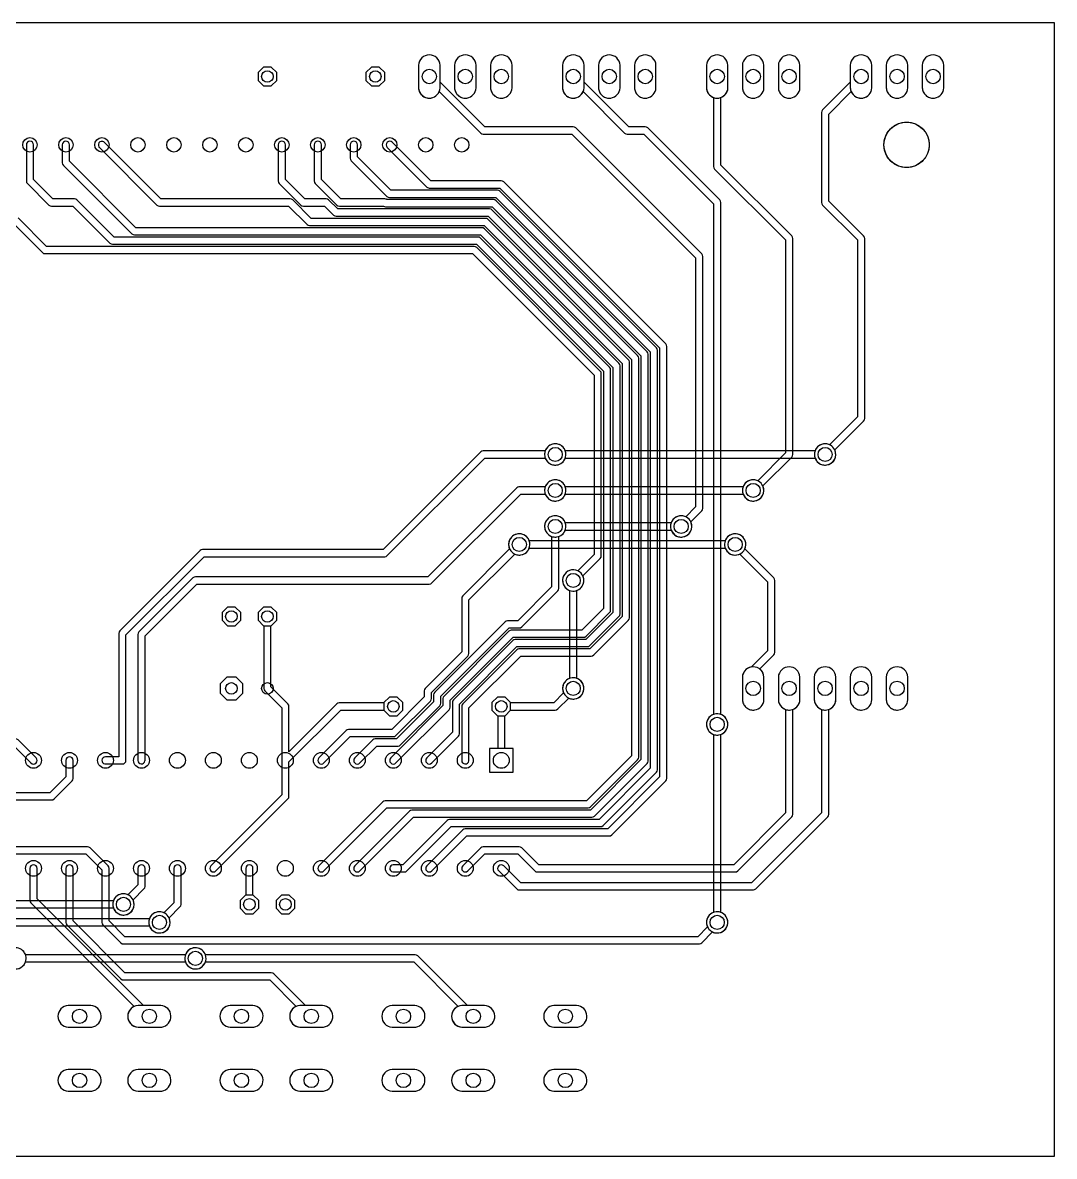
# Model space of a CAD drawing. Header units: millimetres. Extents: x -10 to 100, y 0 to 80.
# Drawn here: x 27.2 to 100, y 0 to 80 of the extents above; entities that cross this region are included whole.
import ezdxf

# ---------------------------------------------------------------- set-up
doc = ezdxf.new("R2010")
doc.units = ezdxf.units.MM

msp = doc.modelspace()

# ---------------------------------------------------------------- linework, layer by layer
at = {"layer": '16_copper'}
for points in [[(73.77, 43.707, 0.502893), (74.339, 44.77), (75.11, 45.54, 0.198912), (75.184, 45.72), (75.184, 63.5, 0.198912), (75.11, 63.68), (66.22, 72.57, 0.198912), (66.04, 72.644), (59.795, 72.644), (56.642, 75.797), (56.642, 76.999, 0.95208), (55.118, 76.999), (55.118, 75.401, 0.796397), (56.581, 75.14), (59.51, 72.21, 0.198912), (59.69, 72.136), (65.935, 72.136), (74.676, 63.395), (74.676, 45.825), (73.98, 45.129), (73.913, 45.157), (73.842, 45.178), (73.77, 45.193), (73.697, 45.2), (73.623, 45.2), (73.55, 45.193), (73.478, 45.178), (73.407, 45.157), (73.339, 45.129), (73.274, 45.094), (73.213, 45.053), (73.156, 45.006), (73.104, 44.954), (73.057, 44.897), (73.016, 44.836), (72.981, 44.771), (72.953, 44.703), (72.932, 44.632), (72.917, 44.56), (72.91, 44.487), (72.91, 44.413), (72.917, 44.34), (72.932, 44.268), (72.953, 44.197), (72.981, 44.129), (73.016, 44.064), (73.057, 44.003), (73.104, 43.946), (73.156, 43.894), (73.213, 43.847), (73.274, 43.806), (73.339, 43.771), (73.407, 43.743), (73.478, 43.722), (73.55, 43.707), (73.623, 43.7), (73.697, 43.7)], [(58.532, 74.683, 0.357806), (59.182, 75.401), (59.182, 76.999, 0.95208), (57.658, 76.999), (57.658, 75.401), (57.665, 75.326), (57.68, 75.253), (57.702, 75.181), (57.73, 75.112), (57.766, 75.046), (57.807, 74.984), (57.855, 74.926), (57.908, 74.873), (57.966, 74.825), (58.028, 74.784), (58.094, 74.748), (58.163, 74.72), (58.235, 74.698), (58.308, 74.683), (58.383, 74.676), (58.457, 74.676)], [(61.072, 74.683, 0.357806), (61.722, 75.401), (61.722, 76.999, 0.95208), (60.198, 76.999), (60.198, 75.401), (60.205, 75.326), (60.22, 75.253), (60.242, 75.181), (60.27, 75.112), (60.306, 75.046), (60.347, 74.984), (60.395, 74.926), (60.448, 74.873), (60.506, 74.825), (60.568, 74.784), (60.634, 74.748), (60.703, 74.72), (60.775, 74.698), (60.848, 74.683), (60.923, 74.676), (60.997, 74.676)], [(76.31, 29.737, 0.779812), (76.454, 31.187), (76.454, 67.31, 0.198912), (76.38, 67.49), (71.3, 72.57, 0.198912), (71.12, 72.644), (69.955, 72.644), (66.802, 75.797), (66.802, 76.999, 0.95208), (65.278, 76.999), (65.278, 75.401, 0.796397), (66.741, 75.14), (69.67, 72.21, 0.198912), (69.85, 72.136), (71.015, 72.136), (75.946, 67.205), (75.946, 31.187), (75.879, 31.159), (75.814, 31.124), (75.753, 31.083), (75.696, 31.036), (75.644, 30.984), (75.597, 30.927), (75.556, 30.866), (75.521, 30.801), (75.493, 30.733), (75.472, 30.662), (75.457, 30.59), (75.45, 30.517), (75.45, 30.443), (75.457, 30.37), (75.472, 30.298), (75.493, 30.227), (75.521, 30.159), (75.556, 30.094), (75.597, 30.033), (75.644, 29.976), (75.696, 29.924), (75.753, 29.877), (75.814, 29.836), (75.879, 29.801), (75.947, 29.773), (76.018, 29.752), (76.09, 29.737), (76.163, 29.73), (76.237, 29.73)], [(68.692, 74.683, 0.357806), (69.342, 75.401), (69.342, 76.999, 0.95208), (67.818, 76.999), (67.818, 75.401), (67.825, 75.326), (67.84, 75.253), (67.862, 75.181), (67.89, 75.112), (67.926, 75.046), (67.967, 74.984), (68.015, 74.926), (68.068, 74.873), (68.126, 74.825), (68.188, 74.784), (68.254, 74.748), (68.323, 74.72), (68.395, 74.698), (68.468, 74.683), (68.543, 74.676), (68.617, 74.676)], [(71.232, 74.683, 0.357806), (71.882, 75.401), (71.882, 76.999, 0.95208), (70.358, 76.999), (70.358, 75.401), (70.365, 75.326), (70.38, 75.253), (70.402, 75.181), (70.43, 75.112), (70.466, 75.046), (70.507, 74.984), (70.555, 74.926), (70.608, 74.873), (70.666, 74.825), (70.728, 74.784), (70.794, 74.748), (70.863, 74.72), (70.935, 74.698), (71.008, 74.683), (71.083, 74.676), (71.157, 74.676)], [(78.85, 46.247, 0.502893), (79.419, 47.31), (81.46, 49.35, 0.198912), (81.534, 49.53), (81.534, 64.77, 0.198912), (81.46, 64.95), (76.454, 69.955), (76.454, 74.719, 0.304475), (76.962, 75.401), (76.962, 76.999, 0.95208), (75.438, 76.999), (75.438, 75.401, 0.304475), (75.946, 74.719), (75.946, 69.85, 0.198912), (76.02, 69.67), (81.026, 64.665), (81.026, 49.635), (79.06, 47.669), (78.993, 47.697), (78.922, 47.718), (78.85, 47.733), (78.777, 47.74), (78.703, 47.74), (78.63, 47.733), (78.558, 47.718), (78.487, 47.697), (78.419, 47.669), (78.354, 47.634), (78.293, 47.593), (78.236, 47.546), (78.184, 47.494), (78.137, 47.437), (78.096, 47.376), (78.061, 47.311), (78.033, 47.243), (78.012, 47.172), (77.997, 47.1), (77.99, 47.027), (77.99, 46.953), (77.997, 46.88), (78.012, 46.808), (78.033, 46.737), (78.061, 46.669), (78.096, 46.604), (78.137, 46.543), (78.184, 46.486), (78.236, 46.434), (78.293, 46.387), (78.354, 46.346), (78.419, 46.311), (78.487, 46.283), (78.558, 46.262), (78.63, 46.247), (78.703, 46.24), (78.777, 46.24)], [(78.852, 74.683, 0.357806), (79.502, 75.401), (79.502, 76.999, 0.95208), (77.978, 76.999), (77.978, 75.401), (77.985, 75.326), (78, 75.253), (78.022, 75.181), (78.05, 75.112), (78.086, 75.046), (78.127, 74.984), (78.175, 74.926), (78.228, 74.873), (78.286, 74.825), (78.348, 74.784), (78.414, 74.748), (78.483, 74.72), (78.555, 74.698), (78.628, 74.683), (78.703, 74.676), (78.777, 74.676)], [(81.392, 74.683, 0.357806), (82.042, 75.401), (82.042, 76.999, 0.95208), (80.518, 76.999), (80.518, 75.401), (80.525, 75.326), (80.54, 75.253), (80.562, 75.181), (80.59, 75.112), (80.626, 75.046), (80.667, 74.984), (80.715, 74.926), (80.768, 74.873), (80.826, 74.825), (80.888, 74.784), (80.954, 74.748), (81.023, 74.72), (81.095, 74.698), (81.168, 74.683), (81.243, 74.676), (81.317, 74.676)], [(83.93, 48.787, 0.502893), (84.499, 49.85), (86.54, 51.89, 0.198912), (86.614, 52.07), (86.614, 64.77, 0.198912), (86.54, 64.95), (84.074, 67.415), (84.074, 73.555), (85.659, 75.14, 0.796397), (87.122, 75.401), (87.122, 76.999, 0.95208), (85.598, 76.999), (85.598, 75.797), (83.64, 73.84, 0.198912), (83.566, 73.66), (83.566, 67.31, 0.198912), (83.64, 67.13), (86.106, 64.665), (86.106, 52.175), (84.14, 50.209), (84.073, 50.237), (84.002, 50.258), (83.93, 50.273), (83.857, 50.28), (83.783, 50.28), (83.71, 50.273), (83.638, 50.258), (83.567, 50.237), (83.499, 50.209), (83.434, 50.174), (83.373, 50.133), (83.316, 50.086), (83.264, 50.034), (83.217, 49.977), (83.176, 49.916), (83.141, 49.851), (83.113, 49.783), (83.092, 49.712), (83.077, 49.64), (83.07, 49.567), (83.07, 49.493), (83.077, 49.42), (83.092, 49.348), (83.113, 49.277), (83.141, 49.209), (83.176, 49.144), (83.217, 49.083), (83.264, 49.026), (83.316, 48.974), (83.373, 48.927), (83.434, 48.886), (83.499, 48.851), (83.567, 48.823), (83.638, 48.802), (83.71, 48.787), (83.783, 48.78), (83.857, 48.78)], [(89.012, 74.683, 0.357806), (89.662, 75.401), (89.662, 76.999, 0.95208), (88.138, 76.999), (88.138, 75.401), (88.145, 75.326), (88.16, 75.253), (88.182, 75.181), (88.21, 75.112), (88.246, 75.046), (88.287, 74.984), (88.335, 74.926), (88.388, 74.873), (88.446, 74.825), (88.508, 74.784), (88.574, 74.748), (88.643, 74.72), (88.715, 74.698), (88.788, 74.683), (88.863, 74.676), (88.937, 74.676)], [(91.552, 74.683, 0.357806), (92.202, 75.401), (92.202, 76.999, 0.95208), (90.678, 76.999), (90.678, 75.401), (90.685, 75.326), (90.7, 75.253), (90.722, 75.181), (90.75, 75.112), (90.786, 75.046), (90.827, 74.984), (90.875, 74.926), (90.928, 74.873), (90.986, 74.825), (91.048, 74.784), (91.114, 74.748), (91.183, 74.72), (91.255, 74.698), (91.328, 74.683), (91.403, 74.676), (91.477, 74.676)], [(61.663, 37.133, 0.179039), (61.503, 37.06), (56.92, 32.477, 0.198912), (56.845, 32.297), (56.845, 31.804), (53.16, 28.12, 1), (53.52, 27.76), (57.279, 31.52, 0.198912), (57.353, 31.699), (57.353, 32.192), (61.788, 36.627), (66.763, 36.627, 0.198912), (66.943, 36.701), (68.607, 38.366, 0.198912), (68.682, 38.546), (68.682, 55.509, 0.198912), (68.607, 55.688), (59.498, 64.797, 0.198912), (59.319, 64.872), (33.624, 64.872), (31.006, 67.49, 0.198912), (30.826, 67.564), (29.315, 67.564), (27.944, 68.935), (27.944, 71.38, 1), (27.436, 71.38), (27.436, 68.83, 0.198912), (27.51, 68.65), (29.03, 67.13, 0.198912), (29.21, 67.056), (30.721, 67.056), (33.339, 64.438, 0.198912), (33.518, 64.364), (59.213, 64.364), (68.174, 55.403), (68.174, 38.651), (66.658, 37.135), (61.683, 37.135)], [(61.937, 36.473, 0.179039), (61.777, 36.4), (57.58, 32.203, 0.198912), (57.506, 32.024), (57.506, 29.925), (55.7, 28.12, 1), (56.06, 27.76), (57.939, 29.64, 0.198912), (58.014, 29.82), (58.014, 31.918), (62.062, 35.966), (67.036, 35.966, 0.198912), (67.216, 36.041), (69.268, 38.092, 0.198912), (69.342, 38.272), (69.342, 55.782, 0.198912), (69.268, 55.962), (59.772, 65.458, 0.198912), (59.592, 65.532), (35.167, 65.532), (30.484, 70.215), (30.484, 71.38, 1), (29.976, 71.38), (29.976, 70.11, 0.198912), (30.05, 69.93), (34.882, 65.098, 0.198912), (35.062, 65.024), (59.487, 65.024), (68.834, 55.677), (68.834, 38.377), (66.931, 36.474), (61.956, 36.474)], [(62.211, 35.812, 0.179039), (62.05, 35.74), (58.24, 31.93, 0.198912), (58.166, 31.75), (58.166, 27.94, 0.922843), (58.671, 27.899), (58.674, 27.94), (58.674, 31.645), (62.335, 35.306), (67.31, 35.306, 0.198912), (67.49, 35.38), (69.928, 37.819, 0.198912), (70.002, 37.998), (70.002, 56.056, 0.198912), (69.928, 56.235), (60.045, 66.118, 0.198912), (59.866, 66.192), (47.533, 66.192), (46.236, 67.49, 0.198912), (46.056, 67.564), (36.935, 67.564), (32.984, 71.515, 0.976074), (32.554, 71.239), (32.564, 71.221, 0.040124), (32.59, 71.19), (36.65, 67.13, 0.198912), (36.83, 67.056), (45.951, 67.056), (47.248, 65.759, 0.198912), (47.428, 65.684), (59.761, 65.684), (69.494, 55.951), (69.494, 38.104), (67.205, 35.814), (62.23, 35.814)], [(52.762, 25.094, 0.179039), (52.602, 25.021), (48.08, 20.5, 1), (48.44, 20.14), (52.886, 24.587), (67.087, 24.587, 0.198912), (67.267, 24.662), (70.588, 27.983, 0.198912), (70.663, 28.163), (70.663, 56.329, 0.198912), (70.588, 56.509), (60.319, 66.778, 0.198912), (60.139, 66.853), (49.412, 66.853), (48.776, 67.49, 0.198912), (48.596, 67.564), (47.095, 67.564), (45.724, 68.935), (45.724, 71.38, 1), (45.216, 71.38), (45.216, 68.83, 0.198912), (45.29, 68.65), (46.81, 67.13, 0.198912), (46.99, 67.056), (48.491, 67.056), (49.128, 66.419, 0.198912), (49.307, 66.345), (60.034, 66.345), (70.155, 56.224), (70.155, 28.268), (66.982, 25.095), (52.781, 25.095)], [(54.641, 24.433, 0.179039), (54.481, 24.36), (50.62, 20.5, 1), (50.98, 20.14), (54.766, 23.927), (67.361, 23.927, 0.198912), (67.54, 24.001), (71.249, 27.71, 0.198912), (71.323, 27.889), (71.323, 56.603, 0.198912), (71.249, 56.783), (60.593, 67.439, 0.198912), (60.413, 67.513), (52.894, 67.513, 0.020245), (52.875, 67.526), (52.858, 67.536, 0.119113), (52.742, 67.564), (49.635, 67.564), (48.264, 68.935), (48.264, 71.38, 1), (47.756, 71.38), (47.756, 68.83, 0.198912), (47.83, 68.65), (49.35, 67.13, 0.198912), (49.53, 67.056), (52.641, 67.056, 0.161997), (52.793, 67.005), (60.308, 67.005), (70.815, 56.498), (70.815, 27.994), (67.256, 24.435), (54.661, 24.435)], [(57.301, 23.773, 0.179039), (57.141, 23.7), (54.015, 20.574), (53.34, 20.574, 0.922843), (53.299, 20.069), (53.34, 20.066), (54.12, 20.066, 0.198912), (54.299, 20.14), (57.425, 23.266), (67.97, 23.266, 0.198912), (68.15, 23.341), (71.909, 27.1, 0.198912), (71.984, 27.28), (71.984, 56.876, 0.198912), (71.909, 57.056), (60.866, 68.099, 0.198912), (60.686, 68.174), (53.172, 68.174), (50.804, 70.541), (50.804, 71.38, 1), (50.296, 71.38), (50.296, 70.436, 0.198912), (50.37, 70.256), (52.887, 67.74, 0.198912), (53.066, 67.666), (60.581, 67.666), (71.476, 56.771), (71.476, 27.385), (67.865, 23.774), (57.32, 23.774)], [(58.401, 23.112, 0.179039), (58.24, 23.04), (55.7, 20.5, 1), (56.06, 20.14), (58.525, 22.606), (68.58, 22.606, 0.198912), (68.76, 22.68), (72.57, 26.49, 0.198912), (72.644, 26.67), (72.644, 57.15, 0.198912), (72.57, 57.33), (61.14, 68.76, 0.198912), (60.96, 68.834), (55.995, 68.834), (53.27, 71.56, 1), (52.91, 71.2), (55.666, 68.445, 0.257785), (55.88, 68.326), (60.855, 68.326), (72.136, 57.045), (72.136, 26.775), (68.475, 23.114), (58.42, 23.114)], [(59.671, 49.782, 0.179039), (59.51, 49.71), (52.625, 42.824), (39.878, 42.824, 0.198912), (39.698, 42.75), (34.034, 37.086, 0.198912), (33.96, 36.906), (33.96, 28.194), (33.02, 28.194, 0.922843), (32.979, 27.689), (33.02, 27.686), (34.214, 27.686, 0.414214), (34.468, 27.94), (34.468, 36.801), (39.983, 42.316), (52.73, 42.316, 0.198912), (52.91, 42.391), (59.795, 49.276), (64.063, 49.276, 0.99926), (65.477, 49.783), (65.449, 49.851, 0.667644), (64.063, 49.784), (59.69, 49.784)], [(62.211, 47.242, 0.179039), (62.05, 47.17), (55.775, 40.894), (39.37, 40.894, 0.198912), (39.19, 40.82), (35.38, 37.01, 0.198912), (35.306, 36.83), (35.306, 27.94, 0.922843), (35.811, 27.899), (35.814, 27.94), (35.814, 36.725), (39.475, 40.386), (55.88, 40.386, 0.198912), (56.06, 40.46), (62.335, 46.736), (64.063, 46.736, 0.99926), (65.477, 47.243), (65.449, 47.311, 0.667644), (64.063, 47.244), (62.23, 47.244)], [(61.39, 37.794, 0.179039), (61.23, 37.721), (56.259, 32.75, 0.198912), (56.185, 32.571), (56.185, 32.078), (53.571, 29.464), (52.07, 29.464, 0.198912), (51.89, 29.39), (50.62, 28.12, 1), (50.98, 27.76), (52.175, 28.956), (53.676, 28.956, 0.198912), (53.856, 29.03), (56.618, 31.793, 0.198912), (56.693, 31.973), (56.693, 32.465), (61.515, 37.287), (62.23, 37.287, 0.198912), (62.41, 37.362), (64.95, 39.902, 0.198912), (65.024, 40.081), (65.024, 43.743, 0.99926), (64.517, 45.157), (64.449, 45.129, 0.667644), (64.516, 43.743), (64.516, 40.186), (62.125, 37.795), (61.409, 37.795)], [(50.171, 30.123, 0.179039), (50.011, 30.05), (48.08, 28.12, 1), (48.44, 27.76), (50.296, 29.616), (53.34, 29.616, 0.198912), (53.52, 29.691), (55.958, 32.129, 0.198912), (56.032, 32.309), (56.032, 32.739), (58.6, 35.306, 0.198912), (58.674, 35.486), (58.674, 39.265), (61.91, 42.501, 0.999258), (62.551, 43.859), (62.483, 43.887, 0.667642), (61.551, 42.86), (58.24, 39.55, 0.198912), (58.166, 39.37), (58.166, 35.591), (55.599, 33.024, 0.198912), (55.524, 32.844), (55.524, 32.414), (53.235, 30.124), (50.19, 30.124)], [(78.852, 31.503, 0.357806), (79.502, 32.221), (79.502, 33.819, 0.222231), (79.2, 34.39), (80.19, 35.38, 0.198912), (80.264, 35.56), (80.264, 40.64, 0.198912), (80.19, 40.82), (78.149, 42.86, 0.999258), (76.791, 43.501), (76.763, 43.433, 0.667642), (77.79, 42.501), (79.756, 40.535), (79.756, 35.665), (78.627, 34.537), (78.555, 34.522, 0.330355), (77.978, 33.819), (77.978, 32.221), (77.985, 32.146), (78, 32.073), (78.022, 32.001), (78.05, 31.932), (78.086, 31.866), (78.127, 31.804), (78.175, 31.746), (78.228, 31.693), (78.286, 31.645), (78.348, 31.604), (78.414, 31.568), (78.483, 31.54), (78.555, 31.518), (78.628, 31.503), (78.703, 31.496), (78.777, 31.496)], [(49.511, 32.002, 0.179039), (49.35, 31.93), (45.974, 28.553), (45.974, 31.75, 0.198912), (45.9, 31.93), (44.704, 33.125), (44.704, 37.44), (44.724, 37.44), (45.11, 37.826), (45.11, 38.374), (44.724, 38.76), (44.176, 38.76), (43.79, 38.374), (43.79, 37.826), (44.176, 37.44), (44.196, 37.44), (44.196, 33.02, 0.198912), (44.27, 32.84), (45.466, 31.645), (45.466, 25.505), (40.46, 20.5, 1), (40.82, 20.14), (45.9, 25.22, 0.198912), (45.974, 25.4), (45.974, 27.835), (49.635, 31.496), (52.68, 31.496), (52.68, 31.476), (53.066, 31.09), (53.614, 31.09), (54, 31.476), (54, 32.024), (53.614, 32.41), (53.066, 32.41), (52.68, 32.024), (52.68, 32.004), (49.53, 32.004)], [(59.671, 21.842, 0.179039), (59.51, 21.77), (58.24, 20.5, 1), (58.6, 20.14), (59.795, 21.336), (62.125, 21.336), (63.32, 20.14, 0.198912), (63.5, 20.066), (77.47, 20.066, 0.198912), (77.65, 20.14), (81.46, 23.95, 0.198912), (81.534, 24.13), (81.534, 31.539, 0.304475), (82.042, 32.221), (82.042, 33.819, 0.95208), (80.518, 33.819), (80.518, 32.221, 0.304475), (81.026, 31.539), (81.026, 24.235), (77.365, 20.574), (63.605, 20.574), (62.41, 21.77, 0.198912), (62.23, 21.844), (59.69, 21.844)], [(78.759, 18.798, 0.179039), (78.92, 18.87), (84, 23.95, 0.198912), (84.074, 24.13), (84.074, 31.539, 0.304475), (84.582, 32.221), (84.582, 33.819, 0.95208), (83.058, 33.819), (83.058, 32.221, 0.304475), (83.566, 31.539), (83.566, 24.235), (78.635, 19.304), (62.335, 19.304), (61.14, 20.5, 1), (60.78, 20.14), (62.05, 18.87, 0.198912), (62.23, 18.796), (78.74, 18.796)], [(86.472, 31.503, 0.357806), (87.122, 32.221), (87.122, 33.819, 0.95208), (85.598, 33.819), (85.598, 32.221), (85.605, 32.146), (85.62, 32.073), (85.642, 32.001), (85.67, 31.932), (85.706, 31.866), (85.747, 31.804), (85.795, 31.746), (85.848, 31.693), (85.906, 31.645), (85.968, 31.604), (86.034, 31.568), (86.103, 31.54), (86.175, 31.518), (86.248, 31.503), (86.323, 31.496), (86.397, 31.496)], [(89.012, 31.503, 0.357806), (89.662, 32.221), (89.662, 33.819, 0.95208), (88.138, 33.819), (88.138, 32.221), (88.145, 32.146), (88.16, 32.073), (88.182, 32.001), (88.21, 31.932), (88.246, 31.866), (88.287, 31.804), (88.335, 31.746), (88.388, 31.693), (88.446, 31.645), (88.508, 31.604), (88.574, 31.568), (88.643, 31.54), (88.715, 31.518), (88.788, 31.503), (88.863, 31.496), (88.937, 31.496)], [(61.798, 28.778), (61.214, 28.778), (61.214, 31.09), (61.234, 31.09), (61.62, 31.476), (61.62, 31.496), (64.77, 31.496, 0.198912), (64.95, 31.57), (65.72, 32.341, 0.999258), (66.361, 33.699), (66.293, 33.727, 0.667642), (65.361, 32.7), (64.665, 32.004), (61.62, 32.004), (61.62, 32.024), (61.234, 32.41), (60.686, 32.41), (60.3, 32.024), (60.3, 31.476), (60.686, 31.09), (60.706, 31.09), (60.706, 28.778), (60.122, 28.778), (60.122, 27.102), (61.798, 27.102)], [(24.111, 29.462, 0.179039), (23.95, 29.39), (21.41, 26.85, 0.198912), (21.336, 26.67), (21.336, 12.979, 0.198912), (21.41, 12.8), (23.628, 10.582, 0.796397), (23.889, 9.119), (25.488, 9.119, 0.95208), (25.488, 10.643), (24.286, 10.643), (21.844, 13.085), (21.844, 26.565), (24.235, 28.956), (26.565, 28.956), (27.76, 27.76, 1), (28.12, 28.12), (26.85, 29.39, 0.198912), (26.67, 29.464), (24.13, 29.464)], [(25.381, 25.652, 0.179039), (25.22, 25.58), (22.68, 23.04, 0.198912), (22.606, 22.86), (22.606, 17.78, 0.198912), (22.68, 17.6), (25.991, 14.29, 0.999258), (27.349, 13.649), (27.377, 13.717, 0.667642), (26.35, 14.649), (23.114, 17.885), (23.114, 22.755), (25.505, 25.146), (29.21, 25.146, 0.198912), (29.39, 25.22), (30.66, 26.49, 0.198912), (30.734, 26.67), (30.734, 27.94, 1), (30.226, 27.94), (30.226, 26.775), (29.105, 25.654), (25.4, 25.654)], [(74.949, 14.988, 0.179039), (75.11, 15.06), (75.88, 15.831, 0.999258), (76.521, 17.189), (76.453, 17.217, 0.667642), (75.521, 16.19), (74.825, 15.494), (34.395, 15.494), (33.274, 16.615), (33.274, 20.32, 0.198912), (33.2, 20.5), (31.93, 21.77, 0.198912), (31.75, 21.844), (26.107, 21.844, 0.99926), (24.693, 21.337), (24.721, 21.269, 0.667644), (26.107, 21.336), (31.645, 21.336), (32.766, 20.215), (32.766, 16.51, 0.198912), (32.84, 16.33), (34.11, 15.06, 0.198912), (34.29, 14.986), (74.93, 14.986)], [(36.993, 9.126, 0.906347), (36.918, 10.643), (35.716, 10.643), (28.194, 18.165), (28.194, 20.32, 1), (27.686, 20.32), (27.686, 18.059, 0.198912), (27.76, 17.88), (35.058, 10.582, 0.796397), (35.319, 9.119), (36.918, 9.119)], [(48.423, 9.126, 0.906347), (48.348, 10.643), (47.146, 10.643), (44.909, 12.88, 0.198912), (44.729, 12.954), (34.395, 12.954), (30.734, 16.615), (30.734, 20.32, 1), (30.226, 20.32), (30.226, 16.51, 0.198912), (30.3, 16.33), (34.11, 12.52, 0.198912), (34.29, 12.446), (44.624, 12.446), (46.488, 10.582, 0.796397), (46.749, 9.119), (48.348, 9.119)], [(34.4, 17.037, 0.502893), (34.969, 18.1), (35.74, 18.87, 0.198912), (35.814, 19.05), (35.814, 20.32, 1), (35.306, 20.32), (35.306, 19.155), (34.61, 18.459), (34.543, 18.487), (34.472, 18.508), (34.4, 18.523), (34.327, 18.53), (34.253, 18.53), (34.18, 18.523), (34.108, 18.508), (34.037, 18.487), (33.969, 18.459), (33.904, 18.424), (33.843, 18.383), (33.786, 18.336), (33.734, 18.284), (33.687, 18.227), (33.646, 18.166), (33.611, 18.101), (33.583, 18.033), (33.562, 17.962), (33.547, 17.89), (33.54, 17.817), (33.54, 17.743), (33.547, 17.67), (33.562, 17.598), (33.583, 17.527), (33.611, 17.459), (33.646, 17.394), (33.687, 17.333), (33.734, 17.276), (33.786, 17.224), (33.843, 17.177), (33.904, 17.136), (33.969, 17.101), (34.037, 17.073), (34.108, 17.052), (34.18, 17.037), (34.253, 17.03), (34.327, 17.03)], [(36.94, 15.767, 0.502893), (37.509, 16.83), (38.28, 17.6, 0.198912), (38.354, 17.78), (38.354, 20.32, 1), (37.846, 20.32), (37.846, 17.885), (37.15, 17.189), (37.083, 17.217), (37.012, 17.238), (36.94, 17.253), (36.867, 17.26), (36.793, 17.26), (36.72, 17.253), (36.648, 17.238), (36.577, 17.217), (36.509, 17.189), (36.444, 17.154), (36.383, 17.113), (36.326, 17.066), (36.274, 17.014), (36.227, 16.957), (36.186, 16.896), (36.151, 16.831), (36.123, 16.763), (36.102, 16.692), (36.087, 16.62), (36.08, 16.547), (36.08, 16.473), (36.087, 16.4), (36.102, 16.328), (36.123, 16.257), (36.151, 16.189), (36.186, 16.124), (36.227, 16.063), (36.274, 16.006), (36.326, 15.954), (36.383, 15.907), (36.444, 15.866), (36.509, 15.831), (36.577, 15.803), (36.648, 15.782), (36.72, 15.767), (36.793, 15.76), (36.867, 15.76)], [(43.84, 17.506), (43.84, 18.054), (43.454, 18.44), (43.434, 18.44), (43.434, 20.32, 1), (42.926, 20.32), (42.926, 18.44), (42.906, 18.44), (42.52, 18.054), (42.52, 17.506), (42.906, 17.12), (43.454, 17.12)], [(59.853, 9.126, 0.906347), (59.778, 10.643), (58.576, 10.643), (55.069, 14.15, 0.198912), (54.889, 14.224), (40.077, 14.224, 0.99926), (38.663, 13.717), (38.691, 13.649, 0.667644), (40.077, 13.716), (54.784, 13.716), (57.918, 10.582, 0.796397), (58.179, 9.119), (59.778, 9.119)], [(32.065, 9.126, 0.906347), (31.991, 10.643), (30.392, 10.643, 0.95208), (30.392, 9.119), (31.991, 9.119)], [(43.495, 9.126, 0.906347), (43.421, 10.643), (41.822, 10.643, 0.95208), (41.822, 9.119), (43.421, 9.119)], [(54.925, 9.126, 0.906347), (54.851, 10.643), (53.252, 10.643, 0.95208), (53.252, 9.119), (54.851, 9.119)], [(66.355, 9.126, 0.906347), (66.281, 10.643), (64.682, 10.643, 0.95208), (64.682, 9.119), (66.281, 9.119)], [(32.065, 4.605, 0.906347), (31.991, 6.121), (30.392, 6.121, 0.95208), (30.392, 4.597), (31.991, 4.597)], [(36.993, 4.605, 0.906347), (36.918, 6.121), (35.319, 6.121, 0.95208), (35.319, 4.597), (36.918, 4.597)], [(43.495, 4.605, 0.906347), (43.421, 6.121), (41.822, 6.121, 0.95208), (41.822, 4.597), (43.421, 4.597)], [(48.423, 4.605, 0.906347), (48.348, 6.121), (46.749, 6.121, 0.95208), (46.749, 4.597), (48.348, 4.597)], [(54.925, 4.605, 0.906347), (54.851, 6.121), (53.252, 6.121, 0.95208), (53.252, 4.597), (54.851, 4.597)], [(59.853, 4.605, 0.906347), (59.778, 6.121), (58.179, 6.121, 0.95208), (58.179, 4.597), (59.778, 4.597)], [(66.355, 4.605, 0.906347), (66.281, 6.121), (64.682, 6.121, 0.95208), (64.682, 4.597), (66.281, 4.597)]]:
    msp.add_lwpolyline(points, format="xyb", close=True, dxfattribs=at)
for points in [[(45.11, 75.926), (45.11, 76.474), (44.724, 76.86), (44.176, 76.86), (43.79, 76.474), (43.79, 75.926), (44.176, 75.54), (44.724, 75.54)], [(52.73, 75.926), (52.73, 76.474), (52.344, 76.86), (51.796, 76.86), (51.41, 76.474), (51.41, 75.926), (51.796, 75.54), (52.344, 75.54)], [(42.57, 37.826), (42.57, 38.374), (42.184, 38.76), (41.636, 38.76), (41.25, 38.374), (41.25, 37.826), (41.636, 37.44), (42.184, 37.44)], [(42.71, 32.689), (42.71, 33.351), (42.241, 33.82), (41.579, 33.82), (41.11, 33.351), (41.11, 32.689), (41.579, 32.22), (42.241, 32.22)], [(46.38, 17.506), (46.38, 18.054), (45.994, 18.44), (45.446, 18.44), (45.06, 18.054), (45.06, 17.506), (45.446, 17.12), (45.994, 17.12)]]:
    msp.add_lwpolyline(points, close=True, dxfattribs=at)
msp.add_lwpolyline([(26.565, 65.786), (28.573, 63.778, 0.198912), (28.753, 63.703), (58.94, 63.703), (67.513, 55.13), (67.513, 42.472), (66.36, 41.319, 0.999258), (65.719, 39.961), (65.787, 39.933, 0.667642), (66.719, 40.96), (67.947, 42.188, 0.198912), (68.021, 42.367), (68.021, 55.235, 0.198912), (67.947, 55.415), (59.225, 64.137, 0.198912), (59.045, 64.211), (28.858, 64.211), (26.85, 66.22, 0.198912)], format="xyb", dxfattribs=at)
at = {"layer": '1_copper'}
for points in [[(55.992, 74.683, 0.357806), (56.642, 75.401), (56.642, 76.999, 0.95208), (55.118, 76.999), (55.118, 75.401), (55.125, 75.326), (55.14, 75.253), (55.162, 75.181), (55.19, 75.112), (55.226, 75.046), (55.267, 74.984), (55.315, 74.926), (55.368, 74.873), (55.426, 74.825), (55.488, 74.784), (55.554, 74.748), (55.623, 74.72), (55.695, 74.698), (55.768, 74.683), (55.843, 74.676), (55.917, 74.676)], [(58.532, 74.683, 0.357806), (59.182, 75.401), (59.182, 76.999, 0.95208), (57.658, 76.999), (57.658, 75.401), (57.665, 75.326), (57.68, 75.253), (57.702, 75.181), (57.73, 75.112), (57.766, 75.046), (57.807, 74.984), (57.855, 74.926), (57.908, 74.873), (57.966, 74.825), (58.028, 74.784), (58.094, 74.748), (58.163, 74.72), (58.235, 74.698), (58.308, 74.683), (58.383, 74.676), (58.457, 74.676)], [(61.072, 74.683, 0.357806), (61.722, 75.401), (61.722, 76.999, 0.95208), (60.198, 76.999), (60.198, 75.401), (60.205, 75.326), (60.22, 75.253), (60.242, 75.181), (60.27, 75.112), (60.306, 75.046), (60.347, 74.984), (60.395, 74.926), (60.448, 74.873), (60.506, 74.825), (60.568, 74.784), (60.634, 74.748), (60.703, 74.72), (60.775, 74.698), (60.848, 74.683), (60.923, 74.676), (60.997, 74.676)], [(66.152, 74.683, 0.357806), (66.802, 75.401), (66.802, 76.999, 0.95208), (65.278, 76.999), (65.278, 75.401), (65.285, 75.326), (65.3, 75.253), (65.322, 75.181), (65.35, 75.112), (65.386, 75.046), (65.427, 74.984), (65.475, 74.926), (65.528, 74.873), (65.586, 74.825), (65.648, 74.784), (65.714, 74.748), (65.783, 74.72), (65.855, 74.698), (65.928, 74.683), (66.003, 74.676), (66.077, 74.676)], [(68.692, 74.683, 0.357806), (69.342, 75.401), (69.342, 76.999, 0.95208), (67.818, 76.999), (67.818, 75.401), (67.825, 75.326), (67.84, 75.253), (67.862, 75.181), (67.89, 75.112), (67.926, 75.046), (67.967, 74.984), (68.015, 74.926), (68.068, 74.873), (68.126, 74.825), (68.188, 74.784), (68.254, 74.748), (68.323, 74.72), (68.395, 74.698), (68.468, 74.683), (68.543, 74.676), (68.617, 74.676)], [(71.232, 74.683, 0.357806), (71.882, 75.401), (71.882, 76.999, 0.95208), (70.358, 76.999), (70.358, 75.401), (70.365, 75.326), (70.38, 75.253), (70.402, 75.181), (70.43, 75.112), (70.466, 75.046), (70.507, 74.984), (70.555, 74.926), (70.608, 74.873), (70.666, 74.825), (70.728, 74.784), (70.794, 74.748), (70.863, 74.72), (70.935, 74.698), (71.008, 74.683), (71.083, 74.676), (71.157, 74.676)], [(76.312, 74.683, 0.357806), (76.962, 75.401), (76.962, 76.999, 0.95208), (75.438, 76.999), (75.438, 75.401), (75.445, 75.326), (75.46, 75.253), (75.482, 75.181), (75.51, 75.112), (75.546, 75.046), (75.587, 74.984), (75.635, 74.926), (75.688, 74.873), (75.746, 74.825), (75.808, 74.784), (75.874, 74.748), (75.943, 74.72), (76.015, 74.698), (76.088, 74.683), (76.163, 74.676), (76.237, 74.676)], [(78.852, 74.683, 0.357806), (79.502, 75.401), (79.502, 76.999, 0.95208), (77.978, 76.999), (77.978, 75.401), (77.985, 75.326), (78, 75.253), (78.022, 75.181), (78.05, 75.112), (78.086, 75.046), (78.127, 74.984), (78.175, 74.926), (78.228, 74.873), (78.286, 74.825), (78.348, 74.784), (78.414, 74.748), (78.483, 74.72), (78.555, 74.698), (78.628, 74.683), (78.703, 74.676), (78.777, 74.676)], [(81.392, 74.683, 0.357806), (82.042, 75.401), (82.042, 76.999, 0.95208), (80.518, 76.999), (80.518, 75.401), (80.525, 75.326), (80.54, 75.253), (80.562, 75.181), (80.59, 75.112), (80.626, 75.046), (80.667, 74.984), (80.715, 74.926), (80.768, 74.873), (80.826, 74.825), (80.888, 74.784), (80.954, 74.748), (81.023, 74.72), (81.095, 74.698), (81.168, 74.683), (81.243, 74.676), (81.317, 74.676)], [(86.472, 74.683, 0.357806), (87.122, 75.401), (87.122, 76.999, 0.95208), (85.598, 76.999), (85.598, 75.401), (85.605, 75.326), (85.62, 75.253), (85.642, 75.181), (85.67, 75.112), (85.706, 75.046), (85.747, 74.984), (85.795, 74.926), (85.848, 74.873), (85.906, 74.825), (85.968, 74.784), (86.034, 74.748), (86.103, 74.72), (86.175, 74.698), (86.248, 74.683), (86.323, 74.676), (86.397, 74.676)], [(89.012, 74.683, 0.357806), (89.662, 75.401), (89.662, 76.999, 0.95208), (88.138, 76.999), (88.138, 75.401), (88.145, 75.326), (88.16, 75.253), (88.182, 75.181), (88.21, 75.112), (88.246, 75.046), (88.287, 74.984), (88.335, 74.926), (88.388, 74.873), (88.446, 74.825), (88.508, 74.784), (88.574, 74.748), (88.643, 74.72), (88.715, 74.698), (88.788, 74.683), (88.863, 74.676), (88.937, 74.676)], [(91.552, 74.683, 0.357806), (92.202, 75.401), (92.202, 76.999, 0.95208), (90.678, 76.999), (90.678, 75.401), (90.685, 75.326), (90.7, 75.253), (90.722, 75.181), (90.75, 75.112), (90.786, 75.046), (90.827, 74.984), (90.875, 74.926), (90.928, 74.873), (90.986, 74.825), (91.048, 74.784), (91.114, 74.748), (91.183, 74.72), (91.255, 74.698), (91.328, 74.683), (91.403, 74.676), (91.477, 74.676)], [(64.88, 48.787, 0.276339), (65.477, 49.276), (83.113, 49.276, 0.99926), (84.527, 49.783), (84.499, 49.851, 0.667644), (83.113, 49.784), (65.477, 49.784), (65.449, 49.851), (65.414, 49.916), (65.373, 49.977), (65.326, 50.034), (65.274, 50.086), (65.217, 50.133), (65.156, 50.174), (65.091, 50.209), (65.023, 50.237), (64.952, 50.258), (64.88, 50.273), (64.807, 50.28), (64.733, 50.28), (64.66, 50.273), (64.588, 50.258), (64.517, 50.237), (64.449, 50.209), (64.384, 50.174), (64.323, 50.133), (64.266, 50.086), (64.214, 50.034), (64.167, 49.977), (64.126, 49.916), (64.091, 49.851), (64.063, 49.783), (64.042, 49.712), (64.027, 49.64), (64.02, 49.567), (64.02, 49.493), (64.027, 49.42), (64.042, 49.348), (64.063, 49.277), (64.091, 49.209), (64.126, 49.144), (64.167, 49.083), (64.214, 49.026), (64.266, 48.974), (64.323, 48.927), (64.384, 48.886), (64.449, 48.851), (64.517, 48.823), (64.588, 48.802), (64.66, 48.787), (64.733, 48.78), (64.807, 48.78)], [(64.88, 46.247, 0.276339), (65.477, 46.736), (78.033, 46.736, 0.99926), (79.447, 47.243), (79.419, 47.311, 0.667644), (78.033, 47.244), (65.477, 47.244), (65.449, 47.311), (65.414, 47.376), (65.373, 47.437), (65.326, 47.494), (65.274, 47.546), (65.217, 47.593), (65.156, 47.634), (65.091, 47.669), (65.023, 47.697), (64.952, 47.718), (64.88, 47.733), (64.807, 47.74), (64.733, 47.74), (64.66, 47.733), (64.588, 47.718), (64.517, 47.697), (64.449, 47.669), (64.384, 47.634), (64.323, 47.593), (64.266, 47.546), (64.214, 47.494), (64.167, 47.437), (64.126, 47.376), (64.091, 47.311), (64.063, 47.243), (64.042, 47.172), (64.027, 47.1), (64.02, 47.027), (64.02, 46.953), (64.027, 46.88), (64.042, 46.808), (64.063, 46.737), (64.091, 46.669), (64.126, 46.604), (64.167, 46.543), (64.214, 46.486), (64.266, 46.434), (64.323, 46.387), (64.384, 46.346), (64.449, 46.311), (64.517, 46.283), (64.588, 46.262), (64.66, 46.247), (64.733, 46.24), (64.807, 46.24)], [(64.88, 43.707, 0.276339), (65.477, 44.196), (72.953, 44.196, 0.99926), (74.367, 44.703), (74.339, 44.771, 0.667644), (72.953, 44.704), (65.477, 44.704), (65.449, 44.771), (65.414, 44.836), (65.373, 44.897), (65.326, 44.954), (65.274, 45.006), (65.217, 45.053), (65.156, 45.094), (65.091, 45.129), (65.023, 45.157), (64.952, 45.178), (64.88, 45.193), (64.807, 45.2), (64.733, 45.2), (64.66, 45.193), (64.588, 45.178), (64.517, 45.157), (64.449, 45.129), (64.384, 45.094), (64.323, 45.053), (64.266, 45.006), (64.214, 44.954), (64.167, 44.897), (64.126, 44.836), (64.091, 44.771), (64.063, 44.703), (64.042, 44.632), (64.027, 44.56), (64.02, 44.487), (64.02, 44.413), (64.027, 44.34), (64.042, 44.268), (64.063, 44.197), (64.091, 44.129), (64.126, 44.064), (64.167, 44.003), (64.214, 43.946), (64.266, 43.894), (64.323, 43.847), (64.384, 43.806), (64.449, 43.771), (64.517, 43.743), (64.588, 43.722), (64.66, 43.707), (64.733, 43.7), (64.807, 43.7)], [(62.34, 42.437, 0.276339), (62.937, 42.926), (76.763, 42.926, 0.99926), (78.177, 43.433), (78.149, 43.501, 0.667644), (76.763, 43.434), (62.937, 43.434), (62.909, 43.501), (62.874, 43.566), (62.833, 43.627), (62.786, 43.684), (62.734, 43.736), (62.677, 43.783), (62.616, 43.824), (62.551, 43.859), (62.483, 43.887), (62.412, 43.908), (62.34, 43.923), (62.267, 43.93), (62.193, 43.93), (62.12, 43.923), (62.048, 43.908), (61.977, 43.887), (61.909, 43.859), (61.844, 43.824), (61.783, 43.783), (61.726, 43.736), (61.674, 43.684), (61.627, 43.627), (61.586, 43.566), (61.551, 43.501), (61.523, 43.433), (61.502, 43.362), (61.487, 43.29), (61.48, 43.217), (61.48, 43.143), (61.487, 43.07), (61.502, 42.998), (61.523, 42.927), (61.551, 42.859), (61.586, 42.794), (61.627, 42.733), (61.674, 42.676), (61.726, 42.624), (61.783, 42.577), (61.844, 42.536), (61.909, 42.501), (61.977, 42.473), (62.048, 42.452), (62.12, 42.437), (62.193, 42.43), (62.267, 42.43)], [(66.15, 32.277, 0.779812), (66.294, 33.727), (66.294, 39.933, 0.99926), (65.787, 41.347), (65.719, 41.319, 0.667644), (65.786, 39.933), (65.786, 33.727), (65.719, 33.699), (65.654, 33.664), (65.593, 33.623), (65.536, 33.576), (65.484, 33.524), (65.437, 33.467), (65.396, 33.406), (65.361, 33.341), (65.333, 33.273), (65.312, 33.202), (65.297, 33.13), (65.29, 33.057), (65.29, 32.983), (65.297, 32.91), (65.312, 32.838), (65.333, 32.767), (65.361, 32.699), (65.396, 32.634), (65.437, 32.573), (65.484, 32.516), (65.536, 32.464), (65.593, 32.417), (65.654, 32.376), (65.719, 32.341), (65.787, 32.313), (65.858, 32.292), (65.93, 32.277), (66.003, 32.27), (66.077, 32.27)], [(78.852, 31.503, 0.357806), (79.502, 32.221), (79.502, 33.819, 0.95208), (77.978, 33.819), (77.978, 32.221), (77.985, 32.146), (78, 32.073), (78.022, 32.001), (78.05, 31.932), (78.086, 31.866), (78.127, 31.804), (78.175, 31.746), (78.228, 31.693), (78.286, 31.645), (78.348, 31.604), (78.414, 31.568), (78.483, 31.54), (78.555, 31.518), (78.628, 31.503), (78.703, 31.496), (78.777, 31.496)], [(81.392, 31.503, 0.357806), (82.042, 32.221), (82.042, 33.819, 0.95208), (80.518, 33.819), (80.518, 32.221), (80.525, 32.146), (80.54, 32.073), (80.562, 32.001), (80.59, 31.932), (80.626, 31.866), (80.667, 31.804), (80.715, 31.746), (80.768, 31.693), (80.826, 31.645), (80.888, 31.604), (80.954, 31.568), (81.023, 31.54), (81.095, 31.518), (81.168, 31.503), (81.243, 31.496), (81.317, 31.496)], [(83.932, 31.503, 0.357806), (84.582, 32.221), (84.582, 33.819, 0.95208), (83.058, 33.819), (83.058, 32.221), (83.065, 32.146), (83.08, 32.073), (83.102, 32.001), (83.13, 31.932), (83.166, 31.866), (83.207, 31.804), (83.255, 31.746), (83.308, 31.693), (83.366, 31.645), (83.428, 31.604), (83.494, 31.568), (83.563, 31.54), (83.635, 31.518), (83.708, 31.503), (83.783, 31.496), (83.857, 31.496)], [(86.472, 31.503, 0.357806), (87.122, 32.221), (87.122, 33.819, 0.95208), (85.598, 33.819), (85.598, 32.221), (85.605, 32.146), (85.62, 32.073), (85.642, 32.001), (85.67, 31.932), (85.706, 31.866), (85.747, 31.804), (85.795, 31.746), (85.848, 31.693), (85.906, 31.645), (85.968, 31.604), (86.034, 31.568), (86.103, 31.54), (86.175, 31.518), (86.248, 31.503), (86.323, 31.496), (86.397, 31.496)], [(89.012, 31.503, 0.357806), (89.662, 32.221), (89.662, 33.819, 0.95208), (88.138, 33.819), (88.138, 32.221), (88.145, 32.146), (88.16, 32.073), (88.182, 32.001), (88.21, 31.932), (88.246, 31.866), (88.287, 31.804), (88.335, 31.746), (88.388, 31.693), (88.446, 31.645), (88.508, 31.604), (88.574, 31.568), (88.643, 31.54), (88.715, 31.518), (88.788, 31.503), (88.863, 31.496), (88.937, 31.496)], [(76.31, 15.767, 0.779812), (76.454, 17.217), (76.454, 29.773, 0.99926), (75.947, 31.187), (75.879, 31.159, 0.667644), (75.946, 29.773), (75.946, 17.217), (75.879, 17.189), (75.814, 17.154), (75.753, 17.113), (75.696, 17.066), (75.644, 17.014), (75.597, 16.957), (75.556, 16.896), (75.521, 16.831), (75.493, 16.763), (75.472, 16.692), (75.457, 16.62), (75.45, 16.547), (75.45, 16.473), (75.457, 16.4), (75.472, 16.328), (75.493, 16.257), (75.521, 16.189), (75.556, 16.124), (75.597, 16.063), (75.644, 16.006), (75.696, 15.954), (75.753, 15.907), (75.814, 15.866), (75.879, 15.831), (75.947, 15.803), (76.018, 15.782), (76.09, 15.767), (76.163, 15.76), (76.237, 15.76)], [(32.065, 9.126, 0.906347), (31.991, 10.643), (30.392, 10.643, 0.95208), (30.392, 9.119), (31.991, 9.119)], [(36.993, 9.126, 0.906347), (36.918, 10.643), (35.319, 10.643, 0.95208), (35.319, 9.119), (36.918, 9.119)], [(43.495, 9.126, 0.906347), (43.421, 10.643), (41.822, 10.643, 0.95208), (41.822, 9.119), (43.421, 9.119)], [(48.423, 9.126, 0.906347), (48.348, 10.643), (46.749, 10.643, 0.95208), (46.749, 9.119), (48.348, 9.119)], [(54.925, 9.126, 0.906347), (54.851, 10.643), (53.252, 10.643, 0.95208), (53.252, 9.119), (54.851, 9.119)], [(59.853, 9.126, 0.906347), (59.778, 10.643), (58.179, 10.643, 0.95208), (58.179, 9.119), (59.778, 9.119)], [(66.355, 9.126, 0.906347), (66.281, 10.643), (64.682, 10.643, 0.95208), (64.682, 9.119), (66.281, 9.119)], [(32.065, 4.605, 0.906347), (31.991, 6.121), (30.392, 6.121, 0.95208), (30.392, 4.597), (31.991, 4.597)], [(36.993, 4.605, 0.906347), (36.918, 6.121), (35.319, 6.121, 0.95208), (35.319, 4.597), (36.918, 4.597)], [(43.495, 4.605, 0.906347), (43.421, 6.121), (41.822, 6.121, 0.95208), (41.822, 4.597), (43.421, 4.597)], [(48.423, 4.605, 0.906347), (48.348, 6.121), (46.749, 6.121, 0.95208), (46.749, 4.597), (48.348, 4.597)], [(54.925, 4.605, 0.906347), (54.851, 6.121), (53.252, 6.121, 0.95208), (53.252, 4.597), (54.851, 4.597)], [(59.853, 4.605, 0.906347), (59.778, 6.121), (58.179, 6.121, 0.95208), (58.179, 4.597), (59.778, 4.597)], [(66.355, 4.605, 0.906347), (66.281, 6.121), (64.682, 6.121, 0.95208), (64.682, 4.597), (66.281, 4.597)]]:
    msp.add_lwpolyline(points, format="xyb", close=True, dxfattribs=at)
for points in [[(45.11, 75.926), (45.11, 76.474), (44.724, 76.86), (44.176, 76.86), (43.79, 76.474), (43.79, 75.926), (44.176, 75.54), (44.724, 75.54)], [(52.73, 75.926), (52.73, 76.474), (52.344, 76.86), (51.796, 76.86), (51.41, 76.474), (51.41, 75.926), (51.796, 75.54), (52.344, 75.54)], [(42.57, 37.826), (42.57, 38.374), (42.184, 38.76), (41.636, 38.76), (41.25, 38.374), (41.25, 37.826), (41.636, 37.44), (42.184, 37.44)], [(45.11, 37.826), (45.11, 38.374), (44.724, 38.76), (44.176, 38.76), (43.79, 38.374), (43.79, 37.826), (44.176, 37.44), (44.724, 37.44)], [(42.71, 32.689), (42.71, 33.351), (42.241, 33.82), (41.579, 33.82), (41.11, 33.351), (41.11, 32.689), (41.579, 32.22), (42.241, 32.22)], [(54, 31.476), (54, 32.024), (53.614, 32.41), (53.066, 32.41), (52.68, 32.024), (52.68, 31.476), (53.066, 31.09), (53.614, 31.09)], [(61.62, 31.476), (61.62, 32.024), (61.234, 32.41), (60.686, 32.41), (60.3, 32.024), (60.3, 31.476), (60.686, 31.09), (61.234, 31.09)], [(61.798, 28.778), (60.122, 28.778), (60.122, 27.102), (61.798, 27.102)], [(43.84, 17.506), (43.84, 18.054), (43.454, 18.44), (42.906, 18.44), (42.52, 18.054), (42.52, 17.506), (42.906, 17.12), (43.454, 17.12)], [(46.38, 17.506), (46.38, 18.054), (45.994, 18.44), (45.446, 18.44), (45.06, 18.054), (45.06, 17.506), (45.446, 17.12), (45.994, 17.12)]]:
    msp.add_lwpolyline(points, close=True, dxfattribs=at)
for points in [[(19.757, 17.526), (33.583, 17.526, 0.99926), (34.997, 18.033), (34.969, 18.101, 0.667644), (33.583, 18.034), (19.757, 18.034)], [(18.487, 16.256), (36.123, 16.256, 0.99926), (37.537, 16.763), (37.509, 16.831, 0.667644), (36.123, 16.764), (18.487, 16.764)], [(26.78, 13.227, 0.276339), (27.377, 13.716), (38.663, 13.716, 0.99926), (40.077, 14.223), (40.049, 14.291, 0.667644), (38.663, 14.224), (27.377, 14.224), (27.349, 14.291), (27.314, 14.356), (27.273, 14.417), (27.226, 14.474), (27.174, 14.526)]]:
    msp.add_lwpolyline(points, format="xyb", dxfattribs=at)
at = {"layer": 'drills_NPTH'}
msp.add_circle((89.57, 71.38), 1.6, dxfattribs=at)
at = {"layer": 'drills_PTH'}
for centre, radius in [((44.45, 76.2), 0.406), ((52.07, 76.2), 0.406), ((55.88, 76.2), 0.508), ((58.42, 76.2), 0.508), ((60.96, 76.2), 0.508), ((66.04, 76.2), 0.508), ((68.58, 76.2), 0.508), ((71.12, 76.2), 0.508), ((76.2, 76.2), 0.508), ((78.74, 76.2), 0.508), ((81.28, 76.2), 0.508), ((86.36, 76.2), 0.508), ((88.9, 76.2), 0.508), ((91.44, 76.2), 0.508), ((27.69, 71.38), 0.508), ((30.23, 71.38), 0.508), ((32.77, 71.38), 0.508), ((35.31, 71.38), 0.508), ((37.85, 71.38), 0.508), ((40.39, 71.38), 0.508), ((42.93, 71.38), 0.508), ((45.47, 71.38), 0.508), ((48.01, 71.38), 0.508), ((50.55, 71.38), 0.508), ((53.09, 71.38), 0.508), ((55.63, 71.38), 0.508), ((58.17, 71.38), 0.508), ((41.91, 38.1), 0.406), ((44.45, 38.1), 0.406), ((41.91, 33.02), 0.406), ((44.45, 33.02), 0.406), ((78.74, 33.02), 0.508), ((81.28, 33.02), 0.508), ((83.82, 33.02), 0.508), ((86.36, 33.02), 0.508), ((88.9, 33.02), 0.508), ((53.34, 31.75), 0.406), ((60.96, 31.75), 0.406), ((27.94, 27.94), 0.559), ((30.48, 27.94), 0.559), ((33.02, 27.94), 0.559), ((35.56, 27.94), 0.559), ((38.1, 27.94), 0.559), ((40.64, 27.94), 0.559), ((43.18, 27.94), 0.559), ((45.72, 27.94), 0.559), ((48.26, 27.94), 0.559), ((50.8, 27.94), 0.559), ((53.34, 27.94), 0.559), ((55.88, 27.94), 0.559), ((58.42, 27.94), 0.559), ((60.96, 27.94), 0.559), ((27.94, 20.32), 0.559), ((30.48, 20.32), 0.559), ((33.02, 20.32), 0.559), ((35.56, 20.32), 0.559), ((38.1, 20.32), 0.559), ((40.64, 20.32), 0.559), ((43.18, 20.32), 0.559), ((45.72, 20.32), 0.559), ((48.26, 20.32), 0.559), ((50.8, 20.32), 0.559), ((53.34, 20.32), 0.559), ((55.88, 20.32), 0.559), ((58.42, 20.32), 0.559), ((60.96, 20.32), 0.559), ((43.18, 17.78), 0.406), ((45.72, 17.78), 0.406), ((31.191, 9.881), 0.508), ((36.119, 9.881), 0.508), ((42.621, 9.881), 0.508), ((47.549, 9.881), 0.508), ((54.051, 9.881), 0.508), ((58.979, 9.881), 0.508), ((65.481, 9.881), 0.508), ((31.191, 5.359), 0.508), ((36.119, 5.359), 0.508), ((42.621, 5.359), 0.508), ((47.549, 5.359), 0.508), ((54.051, 5.359), 0.508), ((58.979, 5.359), 0.508), ((65.481, 5.359), 0.508)]:
    msp.add_circle(centre, radius, dxfattribs=at)
at = {"layer": 'drills_via_1_16'}
for centre in [(64.77, 49.53), (83.82, 49.53), (64.77, 46.99), (78.74, 46.99), (64.77, 44.45), (73.66, 44.45), (62.23, 43.18), (77.47, 43.18), (66.04, 40.64), (66.04, 33.02), (76.2, 30.48), (34.29, 17.78), (36.83, 16.51), (76.2, 16.51), (39.37, 13.97)]:
    msp.add_circle(centre, 0.5, dxfattribs=at)
at = {"layer": 'holes'}
msp.add_lwpolyline([(91.17, 71.328), (91.163, 71.223), (91.149, 71.119), (91.129, 71.016), (91.102, 70.915), (91.068, 70.816), (91.028, 70.719), (90.982, 70.625), (90.929, 70.535), (90.871, 70.448), (90.807, 70.364), (90.738, 70.286), (90.664, 70.212), (90.586, 70.143), (90.502, 70.079), (90.415, 70.021), (90.325, 69.968), (90.231, 69.922), (90.134, 69.882), (90.035, 69.848), (89.934, 69.821), (89.831, 69.801), (89.727, 69.787), (89.622, 69.78), (89.518, 69.78), (89.413, 69.787), (89.309, 69.801), (89.206, 69.821), (89.105, 69.848), (89.006, 69.882), (88.909, 69.922), (88.815, 69.968), (88.725, 70.021), (88.638, 70.079), (88.554, 70.143), (88.476, 70.212), (88.402, 70.286), (88.333, 70.364), (88.269, 70.448), (88.211, 70.535), (88.158, 70.625), (88.112, 70.719), (88.072, 70.816), (88.038, 70.915), (88.011, 71.016), (87.991, 71.119), (87.977, 71.223), (87.97, 71.328), (87.97, 71.432), (87.977, 71.537), (87.991, 71.641), (88.011, 71.744), (88.038, 71.845), (88.072, 71.944), (88.112, 72.041), (88.158, 72.135), (88.211, 72.225), (88.269, 72.312), (88.333, 72.396), (88.402, 72.474), (88.476, 72.548), (88.554, 72.617), (88.638, 72.681), (88.725, 72.739), (88.815, 72.792), (88.909, 72.838), (89.006, 72.878), (89.105, 72.912), (89.206, 72.939), (89.309, 72.959), (89.413, 72.973), (89.518, 72.98), (89.622, 72.98), (89.727, 72.973), (89.831, 72.959), (89.934, 72.939), (90.035, 72.912), (90.134, 72.878), (90.231, 72.838), (90.325, 72.792), (90.415, 72.739), (90.502, 72.681), (90.586, 72.617), (90.664, 72.548), (90.738, 72.474), (90.807, 72.396), (90.871, 72.312), (90.929, 72.225), (90.982, 72.135), (91.028, 72.041), (91.068, 71.944), (91.102, 71.845), (91.129, 71.744), (91.149, 71.641), (91.163, 71.537), (91.17, 71.432), (91.17, 71.328)], close=True, dxfattribs=at)
at = {"layer": 'outline'}
msp.add_lwpolyline([(0, 0), (100, 0), (100, 80), (0, 80), (0, 0)], close=True, dxfattribs=at)

doc.saveas('drawing.dxf')
